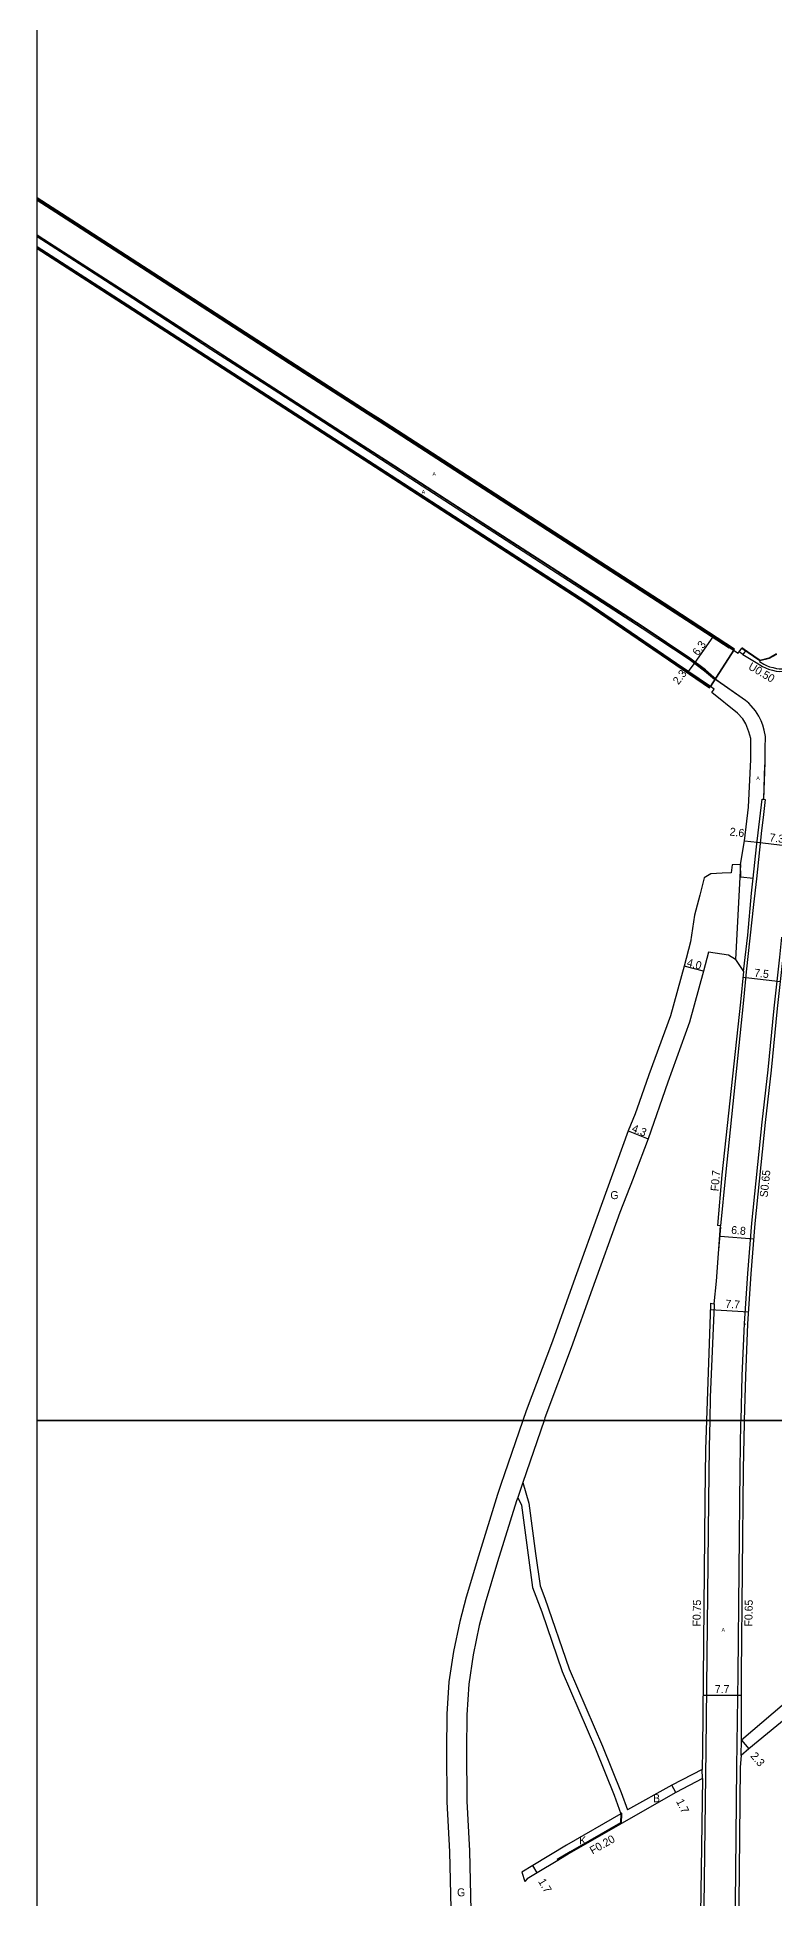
# Model space of a CAD drawing. Header units: metres. Extents: x -12000 to -8000, y -105000 to -102000.
# Drawn here: x -12000 to -11852.5, y -103295.6 to -102923.4 of the extents above; entities that cross this region are included whole.
import ezdxf

# ---------------------------------------------------------------- set-up
doc = ezdxf.new("R2010")
doc.units = ezdxf.units.M
doc.header["$LTSCALE"] = 2.5
for name, color, linetype in [('側溝・桝', 7, 'Continuous'), ('図郭', 7, 'Continuous'), ('幅員', 7, 'Continuous'), ('歩道・分離帯・安全施設', 7, 'Continuous'), ('舗装', 7, 'Continuous'), ('道路', 7, 'Continuous')]:
    doc.layers.add(name, color=color, linetype=linetype)
doc.styles.get("Standard").update_dxf_attribs({"font": ''})
doc.styles.add('YOKO_DECO', font='')
doc.styles.get('Standard').set_extended_font_data('@MS PGothic')
doc.styles.get('YOKO_DECO').set_extended_font_data('MS PGothic')

msp = doc.modelspace()

# ---------------------------------------------------------------- linework, layer by layer
at = {"layer": '側溝・桝'}
for points in [[(-12000, -102955.97), (-11992.34, -102960.92), (-11974.64, -102972.35), (-11949.53, -102988.64), (-11934.01, -102998.65), (-11931.6, -103000.18), (-11874.87, -103036.92), (-11861.63, -103045.5), (-11861.58, -103045.42)], [(-11865.27, -103050.94), (-11865.22, -103050.87), (-11866.38, -103049.91), (-11869.48, -103047.55), (-11878.85, -103041.31), (-11887.04, -103036), (-11897.03, -103029.53), (-11907.92, -103022.5), (-11916.86, -103016.72), (-11928.5, -103009.19), (-11939.26, -103002.22), (-11951.54, -102994.3), (-11965.12, -102985.5), (-11980.77, -102975.38), (-11997.53, -102964.58), (-12000, -102962.98)], [(-11858.89, -103046.85), (-11856.27, -103048.46), (-11854.97, -103049.23), (-11854.36, -103049.53), (-11853.74, -103049.77), (-11852.99, -103049.95), (-11852.25, -103050.14), (-11851.65, -103050.21), (-11850.9, -103050.19), (-11850.26, -103050.12), (-11849.61, -103049.97), (-11848.86, -103049.62)], [(-11854.71, -103075.78), (-11854.47, -103075.81), (-11854.87, -103079.43), (-11855.16, -103082.05), (-11856.19, -103091.67), (-11856.74, -103096.82), (-11858.23, -103110.26), (-11858.79, -103115.96), (-11862.39, -103150.93), (-11863.34, -103161.06)], [(-11858.74, -103110.21), (-11857.93, -103102.98), (-11857.14, -103094.56), (-11856.82, -103091.58)], [(-11859.26, -103200), (-11859.01, -103191.09), (-11858.55, -103180.6), (-11857.93, -103170.63), (-11857.13, -103160.53), (-11855.04, -103140.37), (-11853.87, -103129.88), (-11852.63, -103117.52), (-11851.51, -103107.36), (-11851.11, -103103.36)], [(-11864.61, -103176.64), (-11864.64, -103176.92), (-11864.92, -103183.05), (-11865.41, -103195.34), (-11865.51, -103200)], [(-11865.51, -103200), (-11865.62, -103205.25), (-11865.79, -103216.05), (-11866.27, -103265.81), (-11866.83, -103307.54), (-11866.97, -103320.85), (-11867.23, -103342.54), (-11867.31, -103357.31), (-11867.31, -103414.72), (-11867.18, -103490.37), (-11866.86, -103572.4), (-11866.75, -103616.74), (-11866.73, -103628.53), (-11866.72, -103632.7), (-11866.69, -103655.25), (-11866.53, -103715.5), (-11866.53, -103717.6)], [(-11860.91, -103415.62), (-11861.11, -103415.62), (-11861.09, -103408.6), (-11861.15, -103378.5), (-11860.91, -103349.62), (-11860.64, -103328.43), (-11860.5, -103309.09), (-11860.31, -103290.04), (-11860.12, -103269.32), (-11859.85, -103250.67), (-11859.63, -103229.97), (-11859.43, -103209.74), (-11859.27, -103200.42), (-11859.26, -103200)], [(-11859.22, -103266.98), (-11859.17, -103263.92)], [(-11866.96, -103271.62), (-11867.06, -103269.77)], [(-11883.28, -103278.63), (-11883.34, -103280.48)], [(-11883.14, -103280.6), (-11883.08, -103278.51), (-11883.28, -103278.63)], [(-11883.34, -103280.48), (-11893.4, -103286.22), (-11896.01, -103287.79), (-11895.91, -103287.96)]]:
    msp.add_lwpolyline(points, dxfattribs=at)
msp.add_lwpolyline([(-11858.89, -103046.85), (-11859.66, -103046.32), (-11859.12, -103045.56), (-11858.36, -103046.09)], close=True, dxfattribs=at)
at = {"layer": '図郭'}
for points in [[(-12000, -102600), (-11200, -102600), (-11200, -103200), (-12000, -103200)], [(-12000, -103200), (-11200, -103200), (-11200, -103800), (-12000, -103800)]]:
    msp.add_lwpolyline(points, close=True, dxfattribs=at)
at = {"layer": '幅員'}
for points in [[(-11868.42, -103048.46), (-11864.83, -103043.32)], [(-11869.78, -103050.26), (-11868.42, -103048.46)], [(-11858.59, -103084.06), (-11856.04, -103084.36)], [(-11856.04, -103084.36), (-11848.79, -103085.21)], [(-11866.75, -103110.14), (-11870.62, -103109.13)], [(-11858.86, -103111.37), (-11851.36, -103112.2)], [(-11881.8, -103142.07), (-11877.8, -103143.65)], [(-11863.46, -103163.16), (-11856.7, -103163.69)], [(-11865.41, -103177.8), (-11857.72, -103178.28)], [(-11866.9, -103254.93), (-11859.17, -103254.93)], [(-11859.17, -103263.92), (-11857.68, -103265.67)], [(-11872.3, -103274.41), (-11873.07, -103272.89)], [(-11900.02, -103290.43), (-11900.89, -103288.97)]]:
    msp.add_lwpolyline(points, dxfattribs=at)
at = {"layer": '歩道・分離帯・安全施設'}
for points in [[(-12000, -102955.69), (-11992.22, -102960.72), (-11974.51, -102972.15), (-11949.4, -102988.44), (-11933.88, -102998.45), (-11931.47, -102999.98), (-11874.74, -103036.72), (-11860.86, -103045.75), (-11860.65, -103045.89)], [(-11859.27, -103091.27), (-11856.82, -103091.58), (-11856.14, -103085.27), (-11855.03, -103075.75), (-11854.71, -103075.78), (-11854.46, -103068.4), (-11854.43, -103065.63), (-11854.39, -103063.22), (-11854.64, -103061.97), (-11854.93, -103060.96), (-11855.27, -103060.08), (-11855.72, -103059.17), (-11856.39, -103058.11), (-11857.23, -103057.09), (-11857.72, -103056.58), (-11858.36, -103056.02), (-11864.45, -103051.78), (-11864.38, -103051.68), (-11866.43, -103049.97), (-11869.53, -103047.62), (-11878.89, -103041.38), (-11887.08, -103036.07), (-11897.08, -103029.6), (-11907.96, -103022.57), (-11916.91, -103016.79), (-11928.55, -103009.26), (-11939.3, -103002.29), (-11951.59, -102994.37), (-11965.17, -102985.57), (-11980.82, -102975.45), (-11997.58, -102964.65), (-12000, -102963.09)], [(-11859.27, -103091.27), (-11856.82, -103091.58), (-11856.14, -103085.27), (-11855.03, -103075.75), (-11854.71, -103075.78), (-11854.46, -103068.4), (-11854.43, -103065.63), (-11854.39, -103063.22), (-11854.64, -103061.97), (-11854.93, -103060.96), (-11855.27, -103060.08), (-11855.72, -103059.17), (-11856.39, -103058.11), (-11857.23, -103057.09), (-11857.72, -103056.58), (-11858.36, -103056.02), (-11864.45, -103051.78), (-11864.38, -103051.68), (-11866.43, -103049.97), (-11869.53, -103047.62), (-11878.89, -103041.38), (-11887.08, -103036.07), (-11897.08, -103029.6), (-11907.96, -103022.57), (-11916.91, -103016.79), (-11928.55, -103009.26), (-11939.3, -103002.29), (-11951.59, -102994.37), (-11965.17, -102985.57), (-11980.82, -102975.45), (-11997.58, -102964.65), (-12000, -102963.09)], [(-12000, -102963.28), (-11990.7, -102969.28), (-11980.86, -102975.6), (-11965.28, -102985.76), (-11951.66, -102994.5), (-11928.66, -103009.46), (-11897.17, -103029.81), (-11879.01, -103041.56), (-11869.62, -103047.78), (-11866.54, -103050.13), (-11864.56, -103051.79)], [(-12000, -102965.44), (-11997.12, -102967.29), (-11978.61, -102979.22), (-11963.37, -102989.15), (-11941.74, -103003.13), (-11924.07, -103014.56), (-11905.5, -103026.49), (-11885.28, -103039.75), (-11875.1, -103046.7), (-11865.55, -103053.27)], [(-11859.12, -103045.44), (-11857.96, -103046.25), (-11855.45, -103047.95), (-11853.62, -103047.47), (-11852.19, -103046.66)], [(-11855.52, -103048.06), (-11855.6, -103048.25), (-11854.73, -103048.77), (-11854.15, -103049.05), (-11853.59, -103049.27), (-11852.86, -103049.45), (-11852.15, -103049.62), (-11851.62, -103049.69), (-11850.93, -103049.67), (-11850.35, -103049.61), (-11849.76, -103049.47), (-11849.26, -103049.27)], [(-11855.52, -103048.06), (-11855.6, -103048.25), (-11854.73, -103048.77), (-11854.15, -103049.05), (-11853.59, -103049.27), (-11852.86, -103049.45), (-11852.15, -103049.62), (-11851.62, -103049.69), (-11850.93, -103049.67), (-11850.35, -103049.61), (-11849.76, -103049.47), (-11849.26, -103049.27)], [(-11858.36, -103056.02), (-11864.13, -103052)], [(-11854.39, -103063.22), (-11854.64, -103061.97), (-11854.93, -103060.96), (-11855.27, -103060.08)], [(-11854.71, -103075.78), (-11854.48, -103068.92)], [(-11859.27, -103091.27), (-11859.35, -103088.82)], [(-11863.69, -103165.86), (-11863.3, -103161.33)]]:
    msp.add_lwpolyline(points, dxfattribs=at)
msp.add_point((-11858.5, -103180.72, 101.02), dxfattribs=at)
at = {"layer": '舗装'}
for points in [[(-11865.4, -103053.24), (-11860.71, -103045.99)], [(-11859.35, -103088.82), (-11860.37, -103107.84)], [(-11902.9, -103212.38), (-11903.92, -103215.38)], [(-11883.28, -103278.63), (-11883.34, -103280.48), (-11883.35, -103280.71)]]:
    msp.add_lwpolyline(points, dxfattribs=at)
at = {"layer": '道路'}
for points in [[(-11860.71, -103045.99), (-11860.57, -103045.76), (-11874.66, -103036.6), (-11931.39, -102999.86), (-11933.8, -102998.33), (-11949.32, -102988.32), (-11974.43, -102972.03), (-11992.14, -102960.6), (-12000, -102955.52)], [(-12000, -102955.86), (-11992.29, -102960.84), (-11974.59, -102972.27), (-11949.48, -102988.56), (-11933.96, -102998.57), (-11931.55, -103000.1), (-11874.82, -103036.84), (-11860.71, -103045.99)], [(-12000, -102955.86), (-11992.29, -102960.84), (-11974.59, -102972.27), (-11949.48, -102988.56), (-11933.96, -102998.57), (-11931.55, -103000.1), (-11874.82, -103036.84), (-11860.71, -103045.99)], [(-12000, -102955.86), (-11992.29, -102960.84), (-11974.59, -102972.27), (-11949.48, -102988.56), (-11933.96, -102998.57), (-11931.55, -103000.1), (-11874.82, -103036.84), (-11859.82, -103046.56), (-11859.12, -103045.56), (-11855.52, -103048.06), (-11853.57, -103047.59), (-11852.12, -103046.74)], [(-11859.35, -103088.82), (-11858.59, -103084.06), (-11857.77, -103077.36), (-11857.32, -103067.83), (-11857.28, -103065.52), (-11857.32, -103063.63), (-11857.67, -103062.27), (-11858.28, -103060.7), (-11858.9, -103059.67), (-11859.97, -103058.54), (-11865.08, -103054.46), (-11864.62, -103053.76), (-11865.4, -103053.24), (-11872.14, -103048.65), (-11890.32, -103036.25), (-11940.56, -103003.72), (-11981.86, -102977.01), (-12000, -102965.33)], [(-11860.71, -103045.99), (-11865.4, -103053.24), (-11872.14, -103048.65), (-11890.32, -103036.25), (-11940.56, -103003.72), (-11981.86, -102977.01), (-12000, -102965.33)], [(-12000, -102965.64), (-11982.02, -102977.25), (-11940.72, -103003.96), (-11890.48, -103036.49), (-11872.3, -103048.88), (-11865.56, -103053.48), (-11865.4, -103053.24), (-11872.14, -103048.65), (-11890.32, -103036.25), (-11940.56, -103003.72), (-11981.86, -102977.01), (-12000, -102965.33)], [(-11858.58, -103200), (-11858.33, -103191.11), (-11857.87, -103180.64), (-11857.25, -103170.68), (-11856.45, -103160.59), (-11854.36, -103140.44), (-11853.19, -103129.95), (-11851.96, -103117.59), (-11850.83, -103107.43), (-11850.34, -103102.5), (-11848.1, -103102.73), (-11848.02, -103102.2), (-11847.58, -103097.64), (-11846.73, -103089.85), (-11845.74, -103080.69), (-11845.19, -103076.65), (-11843.97, -103072.43), (-11842.89, -103068.59), (-11842.01, -103066), (-11841.24, -103064.21), (-11838.59, -103058.72)], [(-11859.35, -103088.82), (-11861.04, -103088.88), (-11861.21, -103090.51), (-11863.05, -103090.57), (-11865.32, -103090.69), (-11866.65, -103091.51), (-11867.48, -103094.93), (-11868.55, -103098.96), (-11869.34, -103104.28), (-11870.62, -103109.13), (-11873.36, -103119.07), (-11877.71, -103130.88), (-11879.66, -103136.41), (-11880.41, -103138.69)], [(-11860.37, -103107.84), (-11861.75, -103106.95), (-11865.75, -103106.33), (-11866.75, -103110.14), (-11869.56, -103120.33), (-11873.9, -103132.36), (-11877.8, -103143.65), (-11880.56, -103150.91), (-11880.83, -103151.6), (-11883.52, -103158.41), (-11889.03, -103173.71), (-11893.22, -103185.49), (-11898.48, -103199.46), (-11898.66, -103200)], [(-11860.37, -103107.84), (-11858.74, -103110.21)], [(-11858.74, -103110.21), (-11859.36, -103116.37), (-11863.12, -103150.86), (-11864, -103161)], [(-11880.41, -103138.69), (-11881.8, -103142.07), (-11887.26, -103157.01), (-11892.79, -103172.33), (-11896.98, -103184.11), (-11902.24, -103198.1), (-11902.89, -103200)], [(-11865.35, -103176.57), (-11864.61, -103176.64), (-11864.2, -103172.11), (-11863.34, -103161.06), (-11864, -103161)], [(-11865.35, -103176.57), (-11865.37, -103176.87), (-11866.18, -103200)], [(-11902.89, -103200), (-11906.6, -103210.85), (-11907.2, -103212.62), (-11907.96, -103214.82), (-11911.77, -103227.11), (-11914.25, -103235.34)], [(-11898.66, -103200), (-11902.9, -103212.38)], [(-11866.18, -103200), (-11866.38, -103205.8), (-11866.53, -103216.03), (-11867, -103265.8), (-11867.06, -103269.77)], [(-11859.17, -103263.92), (-11859.17, -103250.68), (-11858.95, -103229.97), (-11858.75, -103209.75), (-11858.59, -103200.45), (-11858.58, -103200)], [(-11902.9, -103212.38), (-11901.72, -103216.52), (-11900.34, -103226.57), (-11899.46, -103233.04), (-11898.51, -103235.53), (-11893.6, -103249.67), (-11886.97, -103265.1), (-11883.26, -103274.36), (-11881.97, -103277.87)], [(-11903.92, -103215.38), (-11904.16, -103216.07), (-11907.95, -103228.29), (-11910.42, -103236.5)], [(-11903.92, -103215.38), (-11903.17, -103216.96), (-11901.8, -103226.96), (-11900.93, -103233.42), (-11899.1, -103238.27), (-11895, -103250.21), (-11888.36, -103265.66), (-11884.66, -103274.9), (-11883.28, -103278.63)], [(-11914.25, -103235.34), (-11915.51, -103240.18), (-11916.77, -103246.17), (-11917.7, -103252.29), (-11918.12, -103258.74), (-11918.16, -103265.96), (-11918.08, -103276.22), (-11917.55, -103286.22), (-11917.29, -103297.58), (-11917.28, -103298.09), (-11917.21, -103299.72), (-11916.93, -103305.51), (-11916.53, -103315.44), (-11916.73, -103329.76), (-11917.08, -103335.82), (-11917.38, -103343.88), (-11917.56, -103354.72), (-11918.2, -103367.48), (-11920.74, -103379.04), (-11921.07, -103379.95), (-11921.3, -103380.36)], [(-11910.42, -103236.5), (-11911.6, -103241), (-11912.83, -103246.89), (-11913.72, -103252.72), (-11914.12, -103258.88), (-11914.16, -103265.95), (-11914.08, -103276.1), (-11913.55, -103286.07), (-11913.28, -103297.95), (-11912.94, -103305.3), (-11912.91, -103306.06), (-11912.79, -103308.89)], [(-11833.81, -103242.36), (-11833.85, -103242.32), (-11859.17, -103263.92)], [(-11832.08, -103244.43), (-11831.99, -103244.55), (-11857.68, -103265.67), (-11859.22, -103266.98)], [(-11859.22, -103266.98), (-11859.44, -103269.33), (-11859.63, -103290.05), (-11859.82, -103309.09), (-11859.97, -103328.44), (-11860.23, -103349.63), (-11860.47, -103378.5), (-11860.41, -103408.61), (-11860.47, -103415.63), (-11860.91, -103415.62), (-11860.87, -103422.6), (-11860.89, -103429.12), (-11860.87, -103437.04), (-11860.77, -103454.13), (-11860.8, -103468.52), (-11860.76, -103477.11), (-11860.75, -103482.5)], [(-11866.96, -103271.62), (-11872.3, -103274.41), (-11883.14, -103280.6), (-11883.35, -103280.71), (-11893.3, -103286.4), (-11895.91, -103287.96), (-11900.02, -103290.43)], [(-11867.06, -103269.77), (-11873.07, -103272.89), (-11881.97, -103277.87)], [(-11866.96, -103271.62), (-11867.53, -103307.76), (-11867.66, -103320.72), (-11867.93, -103342.42), (-11867.98, -103357.25), (-11868.04, -103414.72), (-11867.92, -103490.37), (-11867.6, -103572.4), (-11867.46, -103616.74), (-11867.43, -103626.88)], [(-11883.28, -103278.63), (-11894.18, -103284.94), (-11900.89, -103288.97)], [(-11900.89, -103288.97), (-11903.12, -103290.31)], [(-11903.12, -103290.31), (-11902.51, -103292.17)], [(-11900.02, -103290.43), (-11902.03, -103291.64), (-11902.51, -103292.17)]]:
    msp.add_lwpolyline(points, dxfattribs=at)

# ---------------------------------------------------------------- texts
at = {"layer": '側溝・桝'}
for s, rotation, p in [('U0.50', 329.3382, (-11857.95, -103049.67)), ('F0.7', 85, (-11863.78, -103154.21)), ('S0.65', 84, (-11853.95, -103155.44)), ('F0.75', 89, (-11867.36, -103241.2)), ('F0.65', 89, (-11857, -103241.2)), ('F0.20', 29.7127, (-11888.95, -103286.82))]:
    msp.add_text(s, height=1.6, rotation=rotation, dxfattribs=at).set_placement(p)
at = {"layer": '幅員'}
for s, rotation, p in [('6.3', 55, (-11867.83, -103047.2)), ('2.3', 53, (-11871.77, -103052.97)), ('2.6', 353, (-11861.6, -103083.01)), ('7.3', 353, (-11853.64, -103084.17)), ('4.0', 345.276, (-11870.21, -103109.13)), ('7.5', 354, (-11856.68, -103111.25)), ('4.3', 338.3448, (-11881.25, -103142.18)), ('6.8', 355, (-11861.28, -103162.67)), ('7.7', 356, (-11862.44, -103177.44)), ('2.3', 310.3737, (-11857.48, -103267.14)), ('1.7', 296.844, (-11872.31, -103276.15)), ('1.7', 301.0136, (-11899.9, -103292.17))]:
    msp.add_text(s, height=1.6, rotation=rotation, dxfattribs=at).set_placement(p)
msp.add_text('7.7', height=1.6, dxfattribs=at).set_placement((-11864.5, -103254.52))
at = {"layer": '舗装', "style": 'YOKO_DECO'}
for p in [(-11920.97, -103011.09, 107.4), (-11923.12, -103014.67, 107.4), (-11856.21, -103071.95, 106.2), (-11863.17, -103242.23, 99.64)]:
    msp.add_text('A', height=0.75, dxfattribs=at).set_placement(p)
at = {"layer": '舗装'}
for s, p in [('G', (-11885.39, -103155.73)), ('B', (-11876.85, -103276.33)), ('K', (-11891.63, -103284.75)), ('G', (-11916.05, -103295.15))]:
    msp.add_text(s, height=1.6, dxfattribs=at).set_placement(p)

doc.saveas('drawing.dxf')
